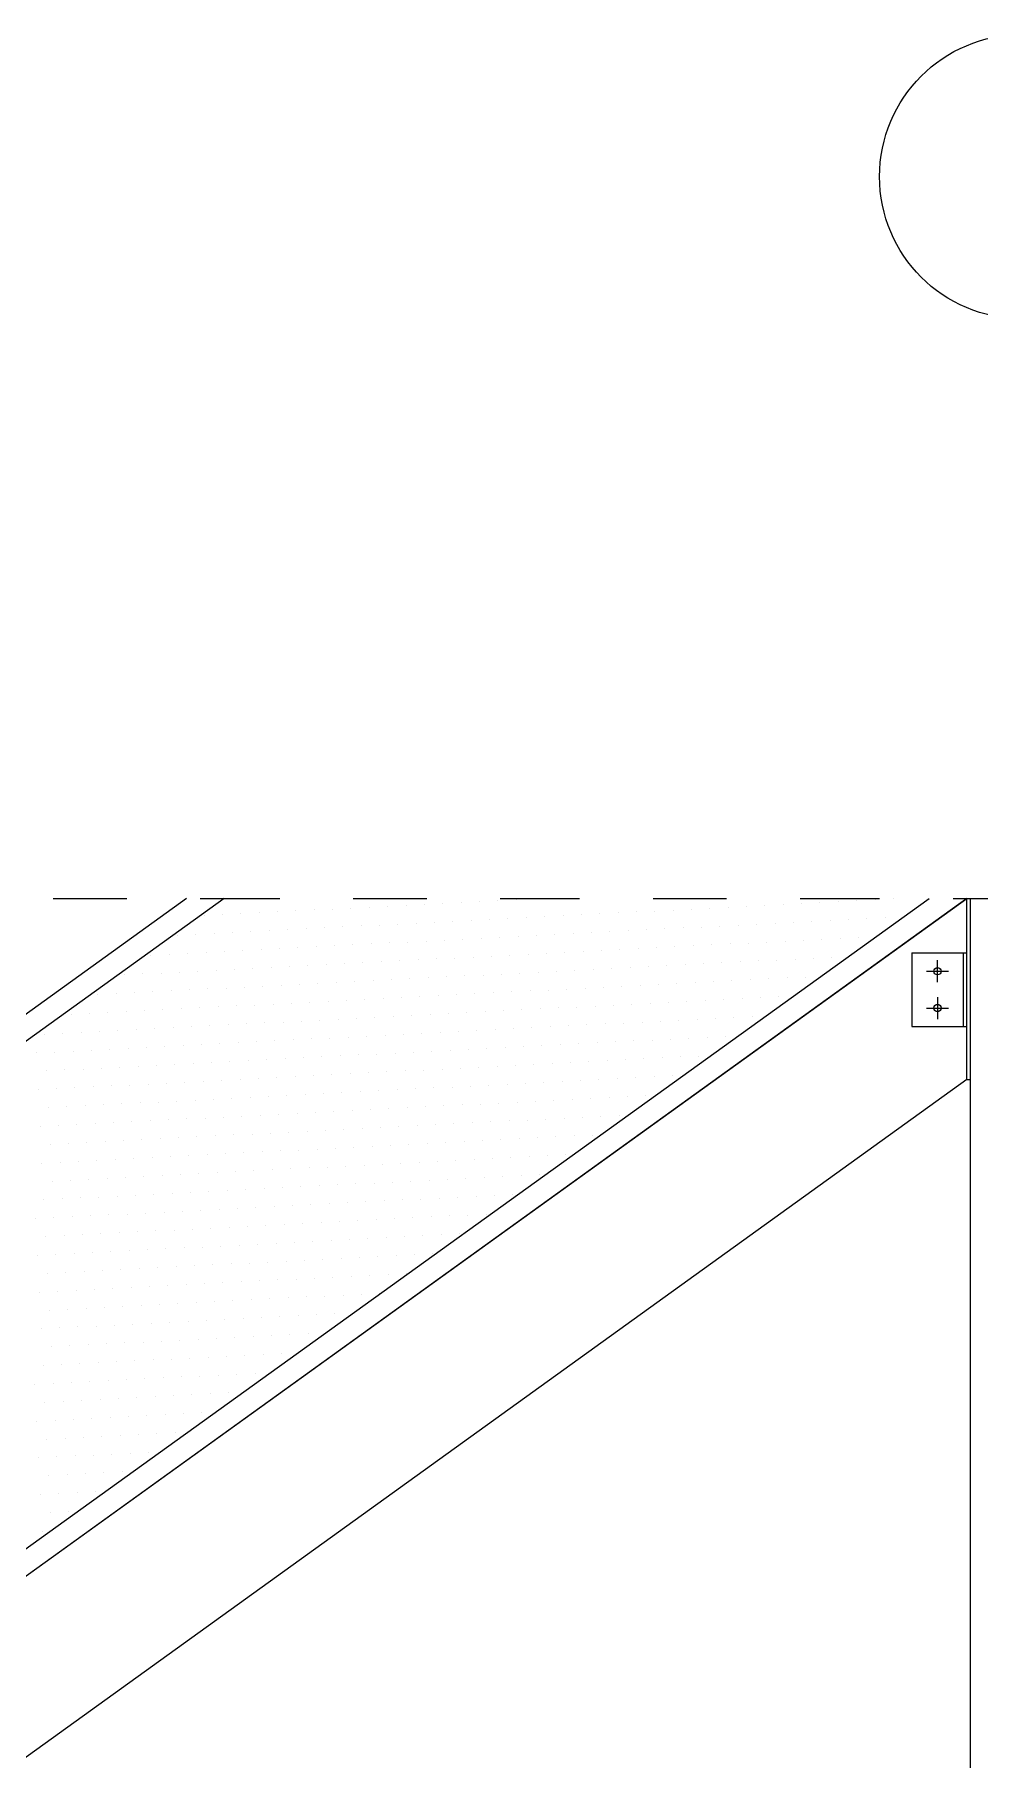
# Model space of a CAD drawing. Header units: inches. Extents: x -1721 to -596, y -6348 to -3031.
# Drawn here: x -821.523 to -820.237, y -3137.836 to -3135.49 of the extents above; entities that cross this region are included whole.
import ezdxf

# ---------------------------------------------------------------- set-up
doc = ezdxf.new("R2010")
doc.units = ezdxf.units.IN
doc.header["$MEASUREMENT"] = 0
doc.linetypes.add('$0$ACAD_ISO10W100', pattern=[18, 12, -3, 0, -3])
for name, color, linetype, lineweight in [('$0$AA pareti non sezionate', 2, 'Continuous', 25), ('$0$AA- arredo', 8, 'Continuous', 18), ('$1$AA - linee quote', 3, 'Continuous', 13)]:
    doc.layers.add(name, color=color, linetype=linetype, lineweight=lineweight)

msp = doc.modelspace()

# ---------------------------------------------------------------- linework, layer by layer
at = {"layer": '$0$AA pareti non sezionate', "linetype": '$0$ACAD_ISO10W100', "ltscale": 0.009}
msp.add_line((-823.3371, -3136.6652), (-811.1798, -3136.6652), dxfattribs=at)
at = {"layer": '$0$AA pareti non sezionate'}
msp.add_line((-820.2498, -3136.6652), (-820.2498, -3139.2145), dxfattribs=at)
at = {"layer": '$0$AA- arredo'}
for p, q in [((-820.2544, -3136.6652), (-823.7544, -3139.1852)), ((-821.3158, -3136.6652), (-822.243, -3137.3325)), ((-821.2644, -3136.6652), (-822.2011, -3137.3393)), ((-821.8808, -3137.8357), (-820.2544, -3136.6652)), ((-821.874, -3137.7938), (-820.3058, -3136.6652)), ((-820.2544, -3136.9116), (-820.2544, -3136.6652)), ((-820.3294, -3136.7392), (-820.3294, -3136.8392)), ((-820.3294, -3136.7392), (-820.2544, -3136.7392)), ((-820.2944, -3136.7792), (-820.2944, -3136.7492)), ((-820.2594, -3136.7392), (-820.2594, -3136.8392)), ((-820.3094, -3136.7642), (-820.2794, -3136.7642)), ((-820.2944, -3136.7992), (-820.2944, -3136.8292)), ((-820.3094, -3136.8142), (-820.2794, -3136.8142)), ((-820.3294, -3136.8392), (-820.2544, -3136.8392)), ((-820.2544, -3136.9116), (-823.4121, -3139.1852))]:
    msp.add_line(p, q, dxfattribs=at)
at = {"layer": '$0$AA- arredo', "linetype": 'Continuous'}
for p, q in [((-820.8674, -3136.6668), (-820.8674, -3136.6668)), ((-820.8424, -3136.6656), (-820.8424, -3136.6656)), ((-820.3793, -3136.667), (-820.3793, -3136.667)), ((-820.3543, -3136.6657), (-820.3543, -3136.6657)), ((-821.2919, -3136.6885), (-821.2919, -3136.6885)), ((-821.2669, -3136.6872), (-821.2669, -3136.6872)), ((-821.2419, -3136.6859), (-821.2419, -3136.6859)), ((-821.2169, -3136.6847), (-821.2169, -3136.6847)), ((-821.192, -3136.6834), (-821.192, -3136.6834)), ((-821.167, -3136.6821), (-821.167, -3136.6821)), ((-821.142, -3136.6808), (-821.142, -3136.6808)), ((-821.1171, -3136.6796), (-821.1171, -3136.6796)), ((-821.0921, -3136.6783), (-821.0921, -3136.6783)), ((-821.0671, -3136.677), (-821.0671, -3136.677)), ((-821.0422, -3136.6758), (-821.0422, -3136.6758)), ((-821.0172, -3136.6745), (-821.0172, -3136.6745)), ((-820.9922, -3136.6732), (-820.9922, -3136.6732)), ((-820.9673, -3136.6719), (-820.9673, -3136.6719)), ((-820.9423, -3136.6707), (-820.9423, -3136.6707)), ((-820.9173, -3136.6694), (-820.9173, -3136.6694)), ((-820.8924, -3136.6681), (-820.8924, -3136.6681)), ((-820.8536, -3136.6912), (-820.8536, -3136.6912)), ((-820.8287, -3136.6899), (-820.8287, -3136.6899)), ((-820.8037, -3136.6886), (-820.8037, -3136.6886)), ((-820.7787, -3136.6874), (-820.7787, -3136.6874)), ((-820.7538, -3136.6861), (-820.7538, -3136.6861)), ((-820.7288, -3136.6848), (-820.7288, -3136.6848)), ((-820.7038, -3136.6835), (-820.7038, -3136.6835)), ((-820.6789, -3136.6823), (-820.6789, -3136.6823)), ((-820.6539, -3136.681), (-820.6539, -3136.681)), ((-820.6289, -3136.6797), (-820.6289, -3136.6797)), ((-820.604, -3136.6785), (-820.604, -3136.6785)), ((-820.579, -3136.6772), (-820.579, -3136.6772)), ((-820.554, -3136.6759), (-820.554, -3136.6759)), ((-820.5291, -3136.6746), (-820.5291, -3136.6746)), ((-820.5041, -3136.6734), (-820.5041, -3136.6734)), ((-820.4791, -3136.6721), (-820.4791, -3136.6721)), ((-820.4542, -3136.6708), (-820.4542, -3136.6708)), ((-820.4292, -3136.6696), (-820.4292, -3136.6696)), ((-820.4042, -3136.6683), (-820.4042, -3136.6683)), ((-820.3655, -3136.6913), (-820.3655, -3136.6913)), ((-820.3405, -3136.6901), (-820.3405, -3136.6901)), ((-821.3031, -3136.7141), (-821.3031, -3136.7141)), ((-821.2781, -3136.7128), (-821.2781, -3136.7128)), ((-821.2531, -3136.7115), (-821.2531, -3136.7115)), ((-821.2282, -3136.7103), (-821.2282, -3136.7103)), ((-821.2032, -3136.709), (-821.2032, -3136.709)), ((-821.1782, -3136.7077), (-821.1782, -3136.7077)), ((-821.1533, -3136.7064), (-821.1533, -3136.7064)), ((-821.1283, -3136.7052), (-821.1283, -3136.7052)), ((-821.1033, -3136.7039), (-821.1033, -3136.7039)), ((-821.0784, -3136.7026), (-821.0784, -3136.7026)), ((-821.0534, -3136.7014), (-821.0534, -3136.7014)), ((-821.0284, -3136.7001), (-821.0284, -3136.7001)), ((-821.0035, -3136.6988), (-821.0035, -3136.6988)), ((-820.9785, -3136.6975), (-820.9785, -3136.6975)), ((-820.9535, -3136.6963), (-820.9535, -3136.6963)), ((-820.9285, -3136.695), (-820.9285, -3136.695)), ((-820.9036, -3136.6937), (-820.9036, -3136.6937)), ((-820.8786, -3136.6925), (-820.8786, -3136.6925)), ((-820.8149, -3136.7142), (-820.8149, -3136.7142)), ((-820.79, -3136.713), (-820.79, -3136.713)), ((-820.765, -3136.7117), (-820.765, -3136.7117)), ((-820.74, -3136.7104), (-820.74, -3136.7104)), ((-820.7151, -3136.7091), (-820.7151, -3136.7091)), ((-820.6901, -3136.7079), (-820.6901, -3136.7079)), ((-820.6651, -3136.7066), (-820.6651, -3136.7066)), ((-820.6401, -3136.7053), (-820.6401, -3136.7053)), ((-820.6152, -3136.7041), (-820.6152, -3136.7041)), ((-820.5902, -3136.7028), (-820.5902, -3136.7028)), ((-820.5652, -3136.7015), (-820.5652, -3136.7015)), ((-820.5403, -3136.7002), (-820.5403, -3136.7002)), ((-820.5153, -3136.699), (-820.5153, -3136.699)), ((-820.4903, -3136.6977), (-820.4903, -3136.6977)), ((-820.4654, -3136.6964), (-820.4654, -3136.6964)), ((-820.4404, -3136.6952), (-820.4404, -3136.6952)), ((-820.4154, -3136.6939), (-820.4154, -3136.6939)), ((-820.3905, -3136.6926), (-820.3905, -3136.6926)), ((-821.328, -3136.7154), (-821.328, -3136.7154)), ((-821.2643, -3136.7371), (-821.2643, -3136.7371)), ((-821.2394, -3136.7359), (-821.2394, -3136.7359)), ((-821.2144, -3136.7346), (-821.2144, -3136.7346)), ((-821.1894, -3136.7333), (-821.1894, -3136.7333)), ((-821.1645, -3136.732), (-821.1645, -3136.732)), ((-821.1395, -3136.7308), (-821.1395, -3136.7308)), ((-821.1145, -3136.7295), (-821.1145, -3136.7295)), ((-821.0896, -3136.7282), (-821.0896, -3136.7282)), ((-821.0646, -3136.727), (-821.0646, -3136.727)), ((-821.0396, -3136.7257), (-821.0396, -3136.7257)), ((-821.0147, -3136.7244), (-821.0147, -3136.7244)), ((-820.9897, -3136.7231), (-820.9897, -3136.7231)), ((-820.9647, -3136.7219), (-820.9647, -3136.7219)), ((-820.9398, -3136.7206), (-820.9398, -3136.7206)), ((-820.9148, -3136.7193), (-820.9148, -3136.7193)), ((-820.8898, -3136.7181), (-820.8898, -3136.7181)), ((-820.8649, -3136.7168), (-820.8649, -3136.7168)), ((-820.8399, -3136.7155), (-820.8399, -3136.7155)), ((-820.7762, -3136.7373), (-820.7762, -3136.7373)), ((-820.7512, -3136.736), (-820.7512, -3136.736)), ((-820.7263, -3136.7348), (-820.7263, -3136.7348)), ((-820.7013, -3136.7335), (-820.7013, -3136.7335)), ((-820.6763, -3136.7322), (-820.6763, -3136.7322)), ((-820.6514, -3136.7309), (-820.6514, -3136.7309)), ((-820.6264, -3136.7297), (-820.6264, -3136.7297)), ((-820.6014, -3136.7284), (-820.6014, -3136.7284)), ((-820.5765, -3136.7271), (-820.5765, -3136.7271)), ((-820.5515, -3136.7258), (-820.5515, -3136.7258)), ((-820.5265, -3136.7246), (-820.5265, -3136.7246)), ((-820.5016, -3136.7233), (-820.5016, -3136.7233)), ((-820.4766, -3136.722), (-820.4766, -3136.722)), ((-820.4516, -3136.7208), (-820.4516, -3136.7208)), ((-820.4267, -3136.7195), (-820.4267, -3136.7195)), ((-820.4017, -3136.7182), (-820.4017, -3136.7182)), ((-821.3642, -3136.7422), (-821.3642, -3136.7422)), ((-821.3392, -3136.741), (-821.3392, -3136.741)), ((-821.3143, -3136.7397), (-821.3143, -3136.7397)), ((-821.2893, -3136.7384), (-821.2893, -3136.7384)), ((-821.2506, -3136.7615), (-821.2506, -3136.7615)), ((-821.2256, -3136.7602), (-821.2256, -3136.7602)), ((-821.2006, -3136.7589), (-821.2006, -3136.7589)), ((-821.1757, -3136.7577), (-821.1757, -3136.7577)), ((-821.1507, -3136.7564), (-821.1507, -3136.7564)), ((-821.1257, -3136.7551), (-821.1257, -3136.7551)), ((-821.1008, -3136.7538), (-821.1008, -3136.7538)), ((-821.0758, -3136.7526), (-821.0758, -3136.7526)), ((-821.0508, -3136.7513), (-821.0508, -3136.7513)), ((-821.0259, -3136.75), (-821.0259, -3136.75)), ((-821.0009, -3136.7487), (-821.0009, -3136.7487)), ((-820.9759, -3136.7475), (-820.9759, -3136.7475)), ((-820.951, -3136.7462), (-820.951, -3136.7462)), ((-820.926, -3136.7449), (-820.926, -3136.7449)), ((-820.901, -3136.7437), (-820.901, -3136.7437)), ((-820.8761, -3136.7424), (-820.8761, -3136.7424)), ((-820.8511, -3136.7411), (-820.8511, -3136.7411)), ((-820.8261, -3136.7398), (-820.8261, -3136.7398)), ((-820.8012, -3136.7386), (-820.8012, -3136.7386)), ((-820.7624, -3136.7616), (-820.7624, -3136.7616)), ((-820.7375, -3136.7604), (-820.7375, -3136.7604)), ((-820.7125, -3136.7591), (-820.7125, -3136.7591)), ((-820.6875, -3136.7578), (-820.6875, -3136.7578)), ((-820.6626, -3136.7565), (-820.6626, -3136.7565)), ((-820.6376, -3136.7553), (-820.6376, -3136.7553)), ((-820.6126, -3136.754), (-820.6126, -3136.754)), ((-820.5877, -3136.7527), (-820.5877, -3136.7527)), ((-820.5627, -3136.7515), (-820.5627, -3136.7515)), ((-820.5377, -3136.7502), (-820.5377, -3136.7502)), ((-820.5128, -3136.7489), (-820.5128, -3136.7489)), ((-820.4878, -3136.7476), (-820.4878, -3136.7476)), ((-820.4628, -3136.7464), (-820.4628, -3136.7464)), ((-820.4379, -3136.7451), (-820.4379, -3136.7451)), ((-821.4004, -3136.7691), (-821.4004, -3136.7691)), ((-821.3754, -3136.7678), (-821.3754, -3136.7678)), ((-821.3505, -3136.7666), (-821.3505, -3136.7666)), ((-821.3255, -3136.7653), (-821.3255, -3136.7653)), ((-821.3005, -3136.764), (-821.3005, -3136.764)), ((-821.2756, -3136.7627), (-821.2756, -3136.7627)), ((-821.2119, -3136.7845), (-821.2119, -3136.7845)), ((-821.1869, -3136.7833), (-821.1869, -3136.7833)), ((-821.1619, -3136.782), (-821.1619, -3136.782)), ((-821.137, -3136.7807), (-821.137, -3136.7807)), ((-821.112, -3136.7794), (-821.112, -3136.7794)), ((-821.087, -3136.7782), (-821.087, -3136.7782)), ((-821.0621, -3136.7769), (-821.0621, -3136.7769)), ((-821.0371, -3136.7756), (-821.0371, -3136.7756)), ((-821.0121, -3136.7744), (-821.0121, -3136.7744)), ((-820.9872, -3136.7731), (-820.9872, -3136.7731)), ((-820.9622, -3136.7718), (-820.9622, -3136.7718)), ((-820.9372, -3136.7705), (-820.9372, -3136.7705)), ((-820.9122, -3136.7693), (-820.9122, -3136.7693)), ((-820.8873, -3136.768), (-820.8873, -3136.768)), ((-820.8623, -3136.7667), (-820.8623, -3136.7667)), ((-820.8373, -3136.7654), (-820.8373, -3136.7654)), ((-820.8124, -3136.7642), (-820.8124, -3136.7642)), ((-820.7874, -3136.7629), (-820.7874, -3136.7629)), ((-820.7237, -3136.7847), (-820.7237, -3136.7847)), ((-820.6988, -3136.7834), (-820.6988, -3136.7834)), ((-820.6738, -3136.7821), (-820.6738, -3136.7821)), ((-820.6488, -3136.7809), (-820.6488, -3136.7809)), ((-820.6238, -3136.7796), (-820.6238, -3136.7796)), ((-820.5989, -3136.7783), (-820.5989, -3136.7783)), ((-820.5739, -3136.7771), (-820.5739, -3136.7771)), ((-820.5489, -3136.7758), (-820.5489, -3136.7758)), ((-820.524, -3136.7745), (-820.524, -3136.7745)), ((-820.499, -3136.7732), (-820.499, -3136.7732)), ((-820.474, -3136.772), (-820.474, -3136.772)), ((-821.4366, -3136.796), (-821.4366, -3136.796)), ((-821.4116, -3136.7947), (-821.4116, -3136.7947)), ((-821.3866, -3136.7934), (-821.3866, -3136.7934)), ((-821.3617, -3136.7922), (-821.3617, -3136.7922)), ((-821.3367, -3136.7909), (-821.3367, -3136.7909)), ((-821.3117, -3136.7896), (-821.3117, -3136.7896)), ((-821.2868, -3136.7883), (-821.2868, -3136.7883)), ((-821.2618, -3136.7871), (-821.2618, -3136.7871)), ((-821.2368, -3136.7858), (-821.2368, -3136.7858)), ((-821.1731, -3136.8076), (-821.1731, -3136.8076)), ((-821.1482, -3136.8063), (-821.1482, -3136.8063)), ((-821.1232, -3136.805), (-821.1232, -3136.805)), ((-821.0982, -3136.8038), (-821.0982, -3136.8038)), ((-821.0733, -3136.8025), (-821.0733, -3136.8025)), ((-821.0483, -3136.8012), (-821.0483, -3136.8012)), ((-821.0233, -3136.8), (-821.0233, -3136.8)), ((-820.9984, -3136.7987), (-820.9984, -3136.7987)), ((-820.9734, -3136.7974), (-820.9734, -3136.7974)), ((-820.9484, -3136.7961), (-820.9484, -3136.7961)), ((-820.9235, -3136.7949), (-820.9235, -3136.7949)), ((-820.8985, -3136.7936), (-820.8985, -3136.7936)), ((-820.8735, -3136.7923), (-820.8735, -3136.7923)), ((-820.8486, -3136.791), (-820.8486, -3136.791)), ((-820.8236, -3136.7898), (-820.8236, -3136.7898)), ((-820.7986, -3136.7885), (-820.7986, -3136.7885)), ((-820.7737, -3136.7872), (-820.7737, -3136.7872)), ((-820.7487, -3136.786), (-820.7487, -3136.786)), ((-820.685, -3136.8077), (-820.685, -3136.8077)), ((-820.66, -3136.8065), (-820.66, -3136.8065)), ((-820.6351, -3136.8052), (-820.6351, -3136.8052)), ((-820.6101, -3136.8039), (-820.6101, -3136.8039)), ((-820.5851, -3136.8027), (-820.5851, -3136.8027)), ((-820.5602, -3136.8014), (-820.5602, -3136.8014)), ((-820.5352, -3136.8001), (-820.5352, -3136.8001)), ((-820.5102, -3136.7988), (-820.5102, -3136.7988)), ((-821.4727, -3136.8229), (-821.4727, -3136.8229)), ((-821.4478, -3136.8216), (-821.4478, -3136.8216)), ((-821.4228, -3136.8203), (-821.4228, -3136.8203)), ((-821.3978, -3136.819), (-821.3978, -3136.819)), ((-821.3729, -3136.8178), (-821.3729, -3136.8178)), ((-821.3479, -3136.8165), (-821.3479, -3136.8165)), ((-821.3229, -3136.8152), (-821.3229, -3136.8152)), ((-821.298, -3136.8139), (-821.298, -3136.8139)), ((-821.273, -3136.8127), (-821.273, -3136.8127)), ((-821.248, -3136.8114), (-821.248, -3136.8114)), ((-821.2231, -3136.8101), (-821.2231, -3136.8101)), ((-821.1981, -3136.8089), (-821.1981, -3136.8089)), ((-821.1594, -3136.8319), (-821.1594, -3136.8319)), ((-821.1344, -3136.8306), (-821.1344, -3136.8306)), ((-821.1094, -3136.8294), (-821.1094, -3136.8294)), ((-821.0845, -3136.8281), (-821.0845, -3136.8281)), ((-821.0595, -3136.8268), (-821.0595, -3136.8268)), ((-821.0345, -3136.8256), (-821.0345, -3136.8256)), ((-821.0096, -3136.8243), (-821.0096, -3136.8243)), ((-820.9846, -3136.823), (-820.9846, -3136.823)), ((-820.9596, -3136.8217), (-820.9596, -3136.8217)), ((-820.9347, -3136.8205), (-820.9347, -3136.8205)), ((-820.9097, -3136.8192), (-820.9097, -3136.8192)), ((-820.8847, -3136.8179), (-820.8847, -3136.8179)), ((-820.8598, -3136.8167), (-820.8598, -3136.8167)), ((-820.8348, -3136.8154), (-820.8348, -3136.8154)), ((-820.8098, -3136.8141), (-820.8098, -3136.8141)), ((-820.7849, -3136.8128), (-820.7849, -3136.8128)), ((-820.7599, -3136.8116), (-820.7599, -3136.8116)), ((-820.7349, -3136.8103), (-820.7349, -3136.8103)), ((-820.71, -3136.809), (-820.71, -3136.809)), ((-820.6712, -3136.8321), (-820.6712, -3136.8321)), ((-820.6463, -3136.8308), (-820.6463, -3136.8308)), ((-820.6213, -3136.8295), (-820.6213, -3136.8295)), ((-820.5963, -3136.8283), (-820.5963, -3136.8283)), ((-820.5714, -3136.827), (-820.5714, -3136.827)), ((-820.5464, -3136.8257), (-820.5464, -3136.8257)), ((-821.5089, -3136.8497), (-821.5089, -3136.8497)), ((-821.484, -3136.8485), (-821.484, -3136.8485)), ((-821.459, -3136.8472), (-821.459, -3136.8472)), ((-821.434, -3136.8459), (-821.434, -3136.8459)), ((-821.4091, -3136.8446), (-821.4091, -3136.8446)), ((-821.3841, -3136.8434), (-821.3841, -3136.8434)), ((-821.3591, -3136.8421), (-821.3591, -3136.8421)), ((-821.3342, -3136.8408), (-821.3342, -3136.8408)), ((-821.3092, -3136.8396), (-821.3092, -3136.8396)), ((-821.2842, -3136.8383), (-821.2842, -3136.8383)), ((-821.2593, -3136.837), (-821.2593, -3136.837)), ((-821.2343, -3136.8357), (-821.2343, -3136.8357)), ((-821.2093, -3136.8345), (-821.2093, -3136.8345)), ((-821.1843, -3136.8332), (-821.1843, -3136.8332)), ((-821.1207, -3136.855), (-821.1207, -3136.855)), ((-821.0957, -3136.8537), (-821.0957, -3136.8537)), ((-821.0707, -3136.8524), (-821.0707, -3136.8524)), ((-821.0458, -3136.8512), (-821.0458, -3136.8512)), ((-821.0208, -3136.8499), (-821.0208, -3136.8499)), ((-820.9958, -3136.8486), (-820.9958, -3136.8486)), ((-820.9709, -3136.8473), (-820.9709, -3136.8473)), ((-820.9459, -3136.8461), (-820.9459, -3136.8461)), ((-820.9209, -3136.8448), (-820.9209, -3136.8448)), ((-820.8959, -3136.8435), (-820.8959, -3136.8435)), ((-820.871, -3136.8423), (-820.871, -3136.8423)), ((-820.846, -3136.841), (-820.846, -3136.841)), ((-820.821, -3136.8397), (-820.821, -3136.8397)), ((-820.7961, -3136.8384), (-820.7961, -3136.8384)), ((-820.7711, -3136.8372), (-820.7711, -3136.8372)), ((-820.7461, -3136.8359), (-820.7461, -3136.8359)), ((-820.7212, -3136.8346), (-820.7212, -3136.8346)), ((-820.6962, -3136.8334), (-820.6962, -3136.8334)), ((-820.6325, -3136.8551), (-820.6325, -3136.8551)), ((-820.6075, -3136.8539), (-820.6075, -3136.8539)), ((-820.5826, -3136.8526), (-820.5826, -3136.8526)), ((-821.5201, -3136.8753), (-821.5201, -3136.8753)), ((-821.4952, -3136.8741), (-821.4952, -3136.8741)), ((-821.4702, -3136.8728), (-821.4702, -3136.8728)), ((-821.4452, -3136.8715), (-821.4452, -3136.8715)), ((-821.4203, -3136.8702), (-821.4203, -3136.8702)), ((-821.3953, -3136.869), (-821.3953, -3136.869)), ((-821.3703, -3136.8677), (-821.3703, -3136.8677)), ((-821.3454, -3136.8664), (-821.3454, -3136.8664)), ((-821.3204, -3136.8652), (-821.3204, -3136.8652)), ((-821.2954, -3136.8639), (-821.2954, -3136.8639)), ((-821.2705, -3136.8626), (-821.2705, -3136.8626)), ((-821.2455, -3136.8613), (-821.2455, -3136.8613)), ((-821.2205, -3136.8601), (-821.2205, -3136.8601)), ((-821.1956, -3136.8588), (-821.1956, -3136.8588)), ((-821.1706, -3136.8575), (-821.1706, -3136.8575)), ((-821.1456, -3136.8563), (-821.1456, -3136.8563)), ((-821.0819, -3136.878), (-821.0819, -3136.878)), ((-821.057, -3136.8768), (-821.057, -3136.8768)), ((-821.032, -3136.8755), (-821.032, -3136.8755)), ((-821.007, -3136.8742), (-821.007, -3136.8742)), ((-820.9821, -3136.8729), (-820.9821, -3136.8729)), ((-820.9571, -3136.8717), (-820.9571, -3136.8717)), ((-820.9321, -3136.8704), (-820.9321, -3136.8704)), ((-820.9072, -3136.8691), (-820.9072, -3136.8691)), ((-820.8822, -3136.8679), (-820.8822, -3136.8679)), ((-820.8572, -3136.8666), (-820.8572, -3136.8666)), ((-820.8323, -3136.8653), (-820.8323, -3136.8653)), ((-820.8073, -3136.864), (-820.8073, -3136.864)), ((-820.7823, -3136.8628), (-820.7823, -3136.8628)), ((-820.7574, -3136.8615), (-820.7574, -3136.8615)), ((-820.7324, -3136.8602), (-820.7324, -3136.8602)), ((-820.7074, -3136.859), (-820.7074, -3136.859)), ((-820.6825, -3136.8577), (-820.6825, -3136.8577)), ((-820.6575, -3136.8564), (-820.6575, -3136.8564)), ((-821.5064, -3136.8997), (-821.5064, -3136.8997)), ((-821.4814, -3136.8984), (-821.4814, -3136.8984)), ((-821.4564, -3136.8971), (-821.4564, -3136.8971)), ((-821.4315, -3136.8958), (-821.4315, -3136.8958)), ((-821.4065, -3136.8946), (-821.4065, -3136.8946)), ((-821.3815, -3136.8933), (-821.3815, -3136.8933)), ((-821.3566, -3136.892), (-821.3566, -3136.892)), ((-821.3316, -3136.8908), (-821.3316, -3136.8908)), ((-821.3066, -3136.8895), (-821.3066, -3136.8895)), ((-821.2817, -3136.8882), (-821.2817, -3136.8882)), ((-821.2567, -3136.8869), (-821.2567, -3136.8869)), ((-821.2317, -3136.8857), (-821.2317, -3136.8857)), ((-821.2068, -3136.8844), (-821.2068, -3136.8844)), ((-821.1818, -3136.8831), (-821.1818, -3136.8831)), ((-821.1568, -3136.8819), (-821.1568, -3136.8819)), ((-821.1319, -3136.8806), (-821.1319, -3136.8806)), ((-821.1069, -3136.8793), (-821.1069, -3136.8793)), ((-821.0682, -3136.9024), (-821.0682, -3136.9024)), ((-821.0432, -3136.9011), (-821.0432, -3136.9011)), ((-821.0182, -3136.8998), (-821.0182, -3136.8998)), ((-820.9933, -3136.8986), (-820.9933, -3136.8986)), ((-820.9683, -3136.8973), (-820.9683, -3136.8973)), ((-820.9433, -3136.896), (-820.9433, -3136.896)), ((-820.9184, -3136.8947), (-820.9184, -3136.8947)), ((-820.8934, -3136.8935), (-820.8934, -3136.8935)), ((-820.8684, -3136.8922), (-820.8684, -3136.8922)), ((-820.8435, -3136.8909), (-820.8435, -3136.8909)), ((-820.8185, -3136.8896), (-820.8185, -3136.8896)), ((-820.7935, -3136.8884), (-820.7935, -3136.8884)), ((-820.7686, -3136.8871), (-820.7686, -3136.8871)), ((-820.7436, -3136.8858), (-820.7436, -3136.8858)), ((-820.7186, -3136.8846), (-820.7186, -3136.8846)), ((-820.6937, -3136.8833), (-820.6937, -3136.8833)), ((-820.6687, -3136.882), (-820.6687, -3136.882)), ((-820.6437, -3136.8807), (-820.6437, -3136.8807)), ((-820.6188, -3136.8795), (-820.6188, -3136.8795)), ((-821.5176, -3136.9253), (-821.5176, -3136.9253)), ((-821.4926, -3136.924), (-821.4926, -3136.924)), ((-821.4677, -3136.9227), (-821.4677, -3136.9227)), ((-821.4427, -3136.9215), (-821.4427, -3136.9215)), ((-821.4177, -3136.9202), (-821.4177, -3136.9202)), ((-821.3928, -3136.9189), (-821.3928, -3136.9189)), ((-821.3678, -3136.9176), (-821.3678, -3136.9176)), ((-821.3428, -3136.9164), (-821.3428, -3136.9164)), ((-821.3179, -3136.9151), (-821.3179, -3136.9151)), ((-821.2929, -3136.9138), (-821.2929, -3136.9138)), ((-821.2679, -3136.9125), (-821.2679, -3136.9125)), ((-821.2429, -3136.9113), (-821.2429, -3136.9113)), ((-821.218, -3136.91), (-821.218, -3136.91)), ((-821.193, -3136.9087), (-821.193, -3136.9087)), ((-821.168, -3136.9075), (-821.168, -3136.9075)), ((-821.1431, -3136.9062), (-821.1431, -3136.9062)), ((-821.1181, -3136.9049), (-821.1181, -3136.9049)), ((-821.0931, -3136.9036), (-821.0931, -3136.9036)), ((-821.0295, -3136.9254), (-821.0295, -3136.9254)), ((-821.0045, -3136.9242), (-821.0045, -3136.9242)), ((-820.9795, -3136.9229), (-820.9795, -3136.9229)), ((-820.9546, -3136.9216), (-820.9546, -3136.9216)), ((-820.9296, -3136.9203), (-820.9296, -3136.9203)), ((-820.9046, -3136.9191), (-820.9046, -3136.9191)), ((-820.8796, -3136.9178), (-820.8796, -3136.9178)), ((-820.8547, -3136.9165), (-820.8547, -3136.9165)), ((-820.8297, -3136.9153), (-820.8297, -3136.9153)), ((-820.8047, -3136.914), (-820.8047, -3136.914)), ((-820.7798, -3136.9127), (-820.7798, -3136.9127)), ((-820.7548, -3136.9114), (-820.7548, -3136.9114)), ((-820.7298, -3136.9102), (-820.7298, -3136.9102)), ((-820.7049, -3136.9089), (-820.7049, -3136.9089)), ((-820.6799, -3136.9076), (-820.6799, -3136.9076)), ((-820.6549, -3136.9063), (-820.6549, -3136.9063)), ((-821.4789, -3136.9483), (-821.4789, -3136.9483)), ((-821.4539, -3136.9471), (-821.4539, -3136.9471)), ((-821.4289, -3136.9458), (-821.4289, -3136.9458)), ((-821.404, -3136.9445), (-821.404, -3136.9445)), ((-821.379, -3136.9432), (-821.379, -3136.9432)), ((-821.354, -3136.942), (-821.354, -3136.942)), ((-821.3291, -3136.9407), (-821.3291, -3136.9407)), ((-821.3041, -3136.9394), (-821.3041, -3136.9394)), ((-821.2791, -3136.9382), (-821.2791, -3136.9382)), ((-821.2542, -3136.9369), (-821.2542, -3136.9369)), ((-821.2292, -3136.9356), (-821.2292, -3136.9356)), ((-821.2042, -3136.9343), (-821.2042, -3136.9343)), ((-821.1793, -3136.9331), (-821.1793, -3136.9331)), ((-821.1543, -3136.9318), (-821.1543, -3136.9318)), ((-821.1293, -3136.9305), (-821.1293, -3136.9305)), ((-821.1044, -3136.9292), (-821.1044, -3136.9292)), ((-821.0794, -3136.928), (-821.0794, -3136.928)), ((-821.0544, -3136.9267), (-821.0544, -3136.9267)), ((-820.9907, -3136.9485), (-820.9907, -3136.9485)), ((-820.9658, -3136.9472), (-820.9658, -3136.9472)), ((-820.9408, -3136.9459), (-820.9408, -3136.9459)), ((-820.9158, -3136.9447), (-820.9158, -3136.9447)), ((-820.8909, -3136.9434), (-820.8909, -3136.9434)), ((-820.8659, -3136.9421), (-820.8659, -3136.9421)), ((-820.8409, -3136.9409), (-820.8409, -3136.9409)), ((-820.816, -3136.9396), (-820.816, -3136.9396)), ((-820.791, -3136.9383), (-820.791, -3136.9383)), ((-820.766, -3136.937), (-820.766, -3136.937)), ((-820.7411, -3136.9358), (-820.7411, -3136.9358)), ((-820.7161, -3136.9345), (-820.7161, -3136.9345)), ((-820.6911, -3136.9332), (-820.6911, -3136.9332)), ((-821.5038, -3136.9496), (-821.5038, -3136.9496)), ((-821.4651, -3136.9727), (-821.4651, -3136.9727)), ((-821.4401, -3136.9714), (-821.4401, -3136.9714)), ((-821.4152, -3136.9701), (-821.4152, -3136.9701)), ((-821.3902, -3136.9688), (-821.3902, -3136.9688)), ((-821.3652, -3136.9676), (-821.3652, -3136.9676)), ((-821.3403, -3136.9663), (-821.3403, -3136.9663)), ((-821.3153, -3136.965), (-821.3153, -3136.965)), ((-821.2903, -3136.9638), (-821.2903, -3136.9638)), ((-821.2654, -3136.9625), (-821.2654, -3136.9625)), ((-821.2404, -3136.9612), (-821.2404, -3136.9612)), ((-821.2154, -3136.9599), (-821.2154, -3136.9599)), ((-821.1905, -3136.9587), (-821.1905, -3136.9587)), ((-821.1655, -3136.9574), (-821.1655, -3136.9574)), ((-821.1405, -3136.9561), (-821.1405, -3136.9561)), ((-821.1156, -3136.9548), (-821.1156, -3136.9548)), ((-821.0906, -3136.9536), (-821.0906, -3136.9536)), ((-821.0656, -3136.9523), (-821.0656, -3136.9523)), ((-821.0407, -3136.951), (-821.0407, -3136.951)), ((-821.0157, -3136.9498), (-821.0157, -3136.9498)), ((-820.977, -3136.9728), (-820.977, -3136.9728)), ((-820.952, -3136.9715), (-820.952, -3136.9715)), ((-820.927, -3136.9703), (-820.927, -3136.9703)), ((-820.9021, -3136.969), (-820.9021, -3136.969)), ((-820.8771, -3136.9677), (-820.8771, -3136.9677)), ((-820.8521, -3136.9665), (-820.8521, -3136.9665)), ((-820.8272, -3136.9652), (-820.8272, -3136.9652)), ((-820.8022, -3136.9639), (-820.8022, -3136.9639)), ((-820.7772, -3136.9626), (-820.7772, -3136.9626)), ((-820.7523, -3136.9614), (-820.7523, -3136.9614)), ((-820.7273, -3136.9601), (-820.7273, -3136.9601)), ((-821.515, -3136.9752), (-821.515, -3136.9752)), ((-821.4901, -3136.9739), (-821.4901, -3136.9739)), ((-821.4264, -3136.9957), (-821.4264, -3136.9957)), ((-821.4014, -3136.9944), (-821.4014, -3136.9944)), ((-821.3765, -3136.9932), (-821.3765, -3136.9932)), ((-821.3515, -3136.9919), (-821.3515, -3136.9919)), ((-821.3265, -3136.9906), (-821.3265, -3136.9906)), ((-821.3016, -3136.9894), (-821.3016, -3136.9894)), ((-821.2766, -3136.9881), (-821.2766, -3136.9881)), ((-821.2516, -3136.9868), (-821.2516, -3136.9868)), ((-821.2266, -3136.9855), (-821.2266, -3136.9855)), ((-821.2017, -3136.9843), (-821.2017, -3136.9843)), ((-821.1767, -3136.983), (-821.1767, -3136.983)), ((-821.1517, -3136.9817), (-821.1517, -3136.9817)), ((-821.1268, -3136.9805), (-821.1268, -3136.9805)), ((-821.1018, -3136.9792), (-821.1018, -3136.9792)), ((-821.0768, -3136.9779), (-821.0768, -3136.9779)), ((-821.0519, -3136.9766), (-821.0519, -3136.9766)), ((-821.0269, -3136.9754), (-821.0269, -3136.9754)), ((-821.0019, -3136.9741), (-821.0019, -3136.9741)), ((-820.9382, -3136.9959), (-820.9382, -3136.9959)), ((-820.9133, -3136.9946), (-820.9133, -3136.9946)), ((-820.8883, -3136.9933), (-820.8883, -3136.9933)), ((-820.8633, -3136.9921), (-820.8633, -3136.9921)), ((-820.8384, -3136.9908), (-820.8384, -3136.9908)), ((-820.8134, -3136.9895), (-820.8134, -3136.9895)), ((-820.7884, -3136.9882), (-820.7884, -3136.9882)), ((-820.7635, -3136.987), (-820.7635, -3136.987)), ((-821.5013, -3136.9995), (-821.5013, -3136.9995)), ((-821.4763, -3136.9983), (-821.4763, -3136.9983)), ((-821.4514, -3136.997), (-821.4514, -3136.997)), ((-821.3877, -3137.0188), (-821.3877, -3137.0188)), ((-821.3627, -3137.0175), (-821.3627, -3137.0175)), ((-821.3377, -3137.0162), (-821.3377, -3137.0162)), ((-821.3128, -3137.015), (-821.3128, -3137.015)), ((-821.2878, -3137.0137), (-821.2878, -3137.0137)), ((-821.2628, -3137.0124), (-821.2628, -3137.0124)), ((-821.2379, -3137.0111), (-821.2379, -3137.0111)), ((-821.2129, -3137.0099), (-821.2129, -3137.0099)), ((-821.1879, -3137.0086), (-821.1879, -3137.0086)), ((-821.163, -3137.0073), (-821.163, -3137.0073)), ((-821.138, -3137.0061), (-821.138, -3137.0061)), ((-821.113, -3137.0048), (-821.113, -3137.0048)), ((-821.0881, -3137.0035), (-821.0881, -3137.0035)), ((-821.0631, -3137.0022), (-821.0631, -3137.0022)), ((-821.0381, -3137.001), (-821.0381, -3137.001)), ((-821.0132, -3136.9997), (-821.0132, -3136.9997)), ((-820.9882, -3136.9984), (-820.9882, -3136.9984)), ((-820.9632, -3136.9972), (-820.9632, -3136.9972)), ((-820.8995, -3137.0189), (-820.8995, -3137.0189)), ((-820.8746, -3137.0177), (-820.8746, -3137.0177)), ((-820.8496, -3137.0164), (-820.8496, -3137.0164)), ((-820.8246, -3137.0151), (-820.8246, -3137.0151)), ((-820.7997, -3137.0138), (-820.7997, -3137.0138)), ((-821.5125, -3137.0251), (-821.5125, -3137.0251)), ((-821.4875, -3137.0239), (-821.4875, -3137.0239)), ((-821.4626, -3137.0226), (-821.4626, -3137.0226)), ((-821.4376, -3137.0213), (-821.4376, -3137.0213)), ((-821.4126, -3137.0201), (-821.4126, -3137.0201)), ((-821.3739, -3137.0431), (-821.3739, -3137.0431)), ((-821.3489, -3137.0418), (-821.3489, -3137.0418)), ((-821.324, -3137.0406), (-821.324, -3137.0406)), ((-821.299, -3137.0393), (-821.299, -3137.0393)), ((-821.274, -3137.038), (-821.274, -3137.038)), ((-821.2491, -3137.0367), (-821.2491, -3137.0367)), ((-821.2241, -3137.0355), (-821.2241, -3137.0355)), ((-821.1991, -3137.0342), (-821.1991, -3137.0342)), ((-821.1742, -3137.0329), (-821.1742, -3137.0329)), ((-821.1492, -3137.0317), (-821.1492, -3137.0317)), ((-821.1242, -3137.0304), (-821.1242, -3137.0304)), ((-821.0993, -3137.0291), (-821.0993, -3137.0291)), ((-821.0743, -3137.0278), (-821.0743, -3137.0278)), ((-821.0493, -3137.0266), (-821.0493, -3137.0266)), ((-821.0244, -3137.0253), (-821.0244, -3137.0253)), ((-820.9994, -3137.024), (-820.9994, -3137.024)), ((-820.9744, -3137.0228), (-820.9744, -3137.0228)), ((-820.9495, -3137.0215), (-820.9495, -3137.0215)), ((-820.9245, -3137.0202), (-820.9245, -3137.0202)), ((-820.8858, -3137.0433), (-820.8858, -3137.0433)), ((-820.8608, -3137.042), (-820.8608, -3137.042)), ((-820.8358, -3137.0407), (-820.8358, -3137.0407)), ((-821.4987, -3137.0495), (-821.4987, -3137.0495)), ((-821.4738, -3137.0482), (-821.4738, -3137.0482)), ((-821.4488, -3137.0469), (-821.4488, -3137.0469)), ((-821.4238, -3137.0457), (-821.4238, -3137.0457)), ((-821.3989, -3137.0444), (-821.3989, -3137.0444)), ((-821.3352, -3137.0662), (-821.3352, -3137.0662)), ((-821.3102, -3137.0649), (-821.3102, -3137.0649)), ((-821.2853, -3137.0636), (-821.2853, -3137.0636)), ((-821.2603, -3137.0624), (-821.2603, -3137.0624)), ((-821.2353, -3137.0611), (-821.2353, -3137.0611)), ((-821.2103, -3137.0598), (-821.2103, -3137.0598)), ((-821.1854, -3137.0585), (-821.1854, -3137.0585)), ((-821.1604, -3137.0573), (-821.1604, -3137.0573)), ((-821.1354, -3137.056), (-821.1354, -3137.056)), ((-821.1105, -3137.0547), (-821.1105, -3137.0547)), ((-821.0855, -3137.0534), (-821.0855, -3137.0534)), ((-821.0605, -3137.0522), (-821.0605, -3137.0522)), ((-821.0356, -3137.0509), (-821.0356, -3137.0509)), ((-821.0106, -3137.0496), (-821.0106, -3137.0496)), ((-820.9856, -3137.0484), (-820.9856, -3137.0484)), ((-820.9607, -3137.0471), (-820.9607, -3137.0471)), ((-820.9357, -3137.0458), (-820.9357, -3137.0458)), ((-820.9107, -3137.0445), (-820.9107, -3137.0445)), ((-821.51, -3137.0751), (-821.51, -3137.0751)), ((-821.485, -3137.0738), (-821.485, -3137.0738)), ((-821.46, -3137.0725), (-821.46, -3137.0725)), ((-821.4351, -3137.0713), (-821.4351, -3137.0713)), ((-821.4101, -3137.07), (-821.4101, -3137.07)), ((-821.3851, -3137.0687), (-821.3851, -3137.0687)), ((-821.3602, -3137.0674), (-821.3602, -3137.0674)), ((-821.2965, -3137.0892), (-821.2965, -3137.0892)), ((-821.2715, -3137.088), (-821.2715, -3137.088)), ((-821.2465, -3137.0867), (-821.2465, -3137.0867)), ((-821.2216, -3137.0854), (-821.2216, -3137.0854)), ((-821.1966, -3137.0841), (-821.1966, -3137.0841)), ((-821.1716, -3137.0829), (-821.1716, -3137.0829)), ((-821.1467, -3137.0816), (-821.1467, -3137.0816)), ((-821.1217, -3137.0803), (-821.1217, -3137.0803)), ((-821.0967, -3137.0791), (-821.0967, -3137.0791)), ((-821.0718, -3137.0778), (-821.0718, -3137.0778)), ((-821.0468, -3137.0765), (-821.0468, -3137.0765)), ((-821.0218, -3137.0752), (-821.0218, -3137.0752)), ((-820.9969, -3137.074), (-820.9969, -3137.074)), ((-820.9719, -3137.0727), (-820.9719, -3137.0727)), ((-820.9469, -3137.0714), (-820.9469, -3137.0714)), ((-820.9219, -3137.0701), (-820.9219, -3137.0701)), ((-820.897, -3137.0689), (-820.897, -3137.0689)), ((-820.872, -3137.0676), (-820.872, -3137.0676)), ((-821.5212, -3137.1007), (-821.5212, -3137.1007)), ((-821.4962, -3137.0994), (-821.4962, -3137.0994)), ((-821.4712, -3137.0981), (-821.4712, -3137.0981)), ((-821.4463, -3137.0969), (-821.4463, -3137.0969)), ((-821.4213, -3137.0956), (-821.4213, -3137.0956)), ((-821.3963, -3137.0943), (-821.3963, -3137.0943)), ((-821.3714, -3137.093), (-821.3714, -3137.093)), ((-821.3464, -3137.0918), (-821.3464, -3137.0918)), ((-821.3214, -3137.0905), (-821.3214, -3137.0905)), ((-821.2827, -3137.1136), (-821.2827, -3137.1136)), ((-821.2577, -3137.1123), (-821.2577, -3137.1123)), ((-821.2328, -3137.111), (-821.2328, -3137.111)), ((-821.2078, -3137.1097), (-821.2078, -3137.1097)), ((-821.1828, -3137.1085), (-821.1828, -3137.1085)), ((-821.1579, -3137.1072), (-821.1579, -3137.1072)), ((-821.1329, -3137.1059), (-821.1329, -3137.1059)), ((-821.1079, -3137.1047), (-821.1079, -3137.1047)), ((-821.083, -3137.1034), (-821.083, -3137.1034)), ((-821.058, -3137.1021), (-821.058, -3137.1021)), ((-821.033, -3137.1008), (-821.033, -3137.1008)), ((-821.0081, -3137.0996), (-821.0081, -3137.0996)), ((-820.9831, -3137.0983), (-820.9831, -3137.0983)), ((-820.9581, -3137.097), (-820.9581, -3137.097)), ((-820.9332, -3137.0957), (-820.9332, -3137.0957)), ((-820.9082, -3137.0945), (-820.9082, -3137.0945)), ((-821.5074, -3137.125), (-821.5074, -3137.125)), ((-821.4824, -3137.1237), (-821.4824, -3137.1237)), ((-821.4575, -3137.1225), (-821.4575, -3137.1225)), ((-821.4325, -3137.1212), (-821.4325, -3137.1212)), ((-821.4075, -3137.1199), (-821.4075, -3137.1199)), ((-821.3826, -3137.1186), (-821.3826, -3137.1186)), ((-821.3576, -3137.1174), (-821.3576, -3137.1174)), ((-821.3326, -3137.1161), (-821.3326, -3137.1161)), ((-821.3077, -3137.1148), (-821.3077, -3137.1148)), ((-821.244, -3137.1366), (-821.244, -3137.1366)), ((-821.219, -3137.1353), (-821.219, -3137.1353)), ((-821.194, -3137.1341), (-821.194, -3137.1341)), ((-821.1691, -3137.1328), (-821.1691, -3137.1328)), ((-821.1441, -3137.1315), (-821.1441, -3137.1315)), ((-821.1191, -3137.1303), (-821.1191, -3137.1303)), ((-821.0942, -3137.129), (-821.0942, -3137.129)), ((-821.0692, -3137.1277), (-821.0692, -3137.1277)), ((-821.0442, -3137.1264), (-821.0442, -3137.1264)), ((-821.0193, -3137.1252), (-821.0193, -3137.1252)), ((-820.9943, -3137.1239), (-820.9943, -3137.1239)), ((-820.9693, -3137.1226), (-820.9693, -3137.1226)), ((-820.9444, -3137.1214), (-820.9444, -3137.1214)), ((-821.5186, -3137.1506), (-821.5186, -3137.1506)), ((-821.4937, -3137.1493), (-821.4937, -3137.1493)), ((-821.4687, -3137.1481), (-821.4687, -3137.1481)), ((-821.4437, -3137.1468), (-821.4437, -3137.1468)), ((-821.4188, -3137.1455), (-821.4188, -3137.1455)), ((-821.3938, -3137.1443), (-821.3938, -3137.1443)), ((-821.3688, -3137.143), (-821.3688, -3137.143)), ((-821.3439, -3137.1417), (-821.3439, -3137.1417)), ((-821.3189, -3137.1404), (-821.3189, -3137.1404)), ((-821.2939, -3137.1392), (-821.2939, -3137.1392)), ((-821.269, -3137.1379), (-821.269, -3137.1379)), ((-821.2053, -3137.1597), (-821.2053, -3137.1597)), ((-821.1803, -3137.1584), (-821.1803, -3137.1584)), ((-821.1553, -3137.1571), (-821.1553, -3137.1571)), ((-821.1304, -3137.1559), (-821.1304, -3137.1559)), ((-821.1054, -3137.1546), (-821.1054, -3137.1546)), ((-821.0804, -3137.1533), (-821.0804, -3137.1533)), ((-821.0555, -3137.152), (-821.0555, -3137.152)), ((-821.0305, -3137.1508), (-821.0305, -3137.1508)), ((-821.0055, -3137.1495), (-821.0055, -3137.1495)), ((-820.9806, -3137.1482), (-820.9806, -3137.1482)), ((-821.5049, -3137.1749), (-821.5049, -3137.1749)), ((-821.4799, -3137.1737), (-821.4799, -3137.1737)), ((-821.4549, -3137.1724), (-821.4549, -3137.1724)), ((-821.43, -3137.1711), (-821.43, -3137.1711)), ((-821.405, -3137.1699), (-821.405, -3137.1699)), ((-821.38, -3137.1686), (-821.38, -3137.1686)), ((-821.3551, -3137.1673), (-821.3551, -3137.1673)), ((-821.3301, -3137.166), (-821.3301, -3137.166)), ((-821.3051, -3137.1648), (-821.3051, -3137.1648)), ((-821.2802, -3137.1635), (-821.2802, -3137.1635)), ((-821.2552, -3137.1622), (-821.2552, -3137.1622)), ((-821.2302, -3137.161), (-821.2302, -3137.161)), ((-821.1915, -3137.184), (-821.1915, -3137.184)), ((-821.1665, -3137.1827), (-821.1665, -3137.1827)), ((-821.1416, -3137.1815), (-821.1416, -3137.1815)), ((-821.1166, -3137.1802), (-821.1166, -3137.1802)), ((-821.0916, -3137.1789), (-821.0916, -3137.1789)), ((-821.0667, -3137.1776), (-821.0667, -3137.1776)), ((-821.0417, -3137.1764), (-821.0417, -3137.1764)), ((-821.0167, -3137.1751), (-821.0167, -3137.1751)), ((-821.5161, -3137.2005), (-821.5161, -3137.2005)), ((-821.4911, -3137.1993), (-821.4911, -3137.1993)), ((-821.4661, -3137.198), (-821.4661, -3137.198)), ((-821.4412, -3137.1967), (-821.4412, -3137.1967)), ((-821.4162, -3137.1955), (-821.4162, -3137.1955)), ((-821.3912, -3137.1942), (-821.3912, -3137.1942)), ((-821.3663, -3137.1929), (-821.3663, -3137.1929)), ((-821.3413, -3137.1916), (-821.3413, -3137.1916)), ((-821.3163, -3137.1904), (-821.3163, -3137.1904)), ((-821.2914, -3137.1891), (-821.2914, -3137.1891)), ((-821.2664, -3137.1878), (-821.2664, -3137.1878)), ((-821.2414, -3137.1866), (-821.2414, -3137.1866)), ((-821.2165, -3137.1853), (-821.2165, -3137.1853)), ((-821.1528, -3137.2071), (-821.1528, -3137.2071)), ((-821.1278, -3137.2058), (-821.1278, -3137.2058)), ((-821.1028, -3137.2045), (-821.1028, -3137.2045)), ((-821.0779, -3137.2033), (-821.0779, -3137.2033)), ((-821.0529, -3137.202), (-821.0529, -3137.202)), ((-821.5023, -3137.2249), (-821.5023, -3137.2249)), ((-821.4774, -3137.2236), (-821.4774, -3137.2236)), ((-821.4524, -3137.2223), (-821.4524, -3137.2223)), ((-821.4274, -3137.2211), (-821.4274, -3137.2211)), ((-821.4025, -3137.2198), (-821.4025, -3137.2198)), ((-821.3775, -3137.2185), (-821.3775, -3137.2185)), ((-821.3525, -3137.2172), (-821.3525, -3137.2172)), ((-821.3276, -3137.216), (-821.3276, -3137.216)), ((-821.3026, -3137.2147), (-821.3026, -3137.2147)), ((-821.2776, -3137.2134), (-821.2776, -3137.2134)), ((-821.2527, -3137.2122), (-821.2527, -3137.2122)), ((-821.2277, -3137.2109), (-821.2277, -3137.2109)), ((-821.2027, -3137.2096), (-821.2027, -3137.2096)), ((-821.1777, -3137.2083), (-821.1777, -3137.2083)), ((-821.1141, -3137.2301), (-821.1141, -3137.2301)), ((-821.0891, -3137.2289), (-821.0891, -3137.2289)), ((-821.5135, -3137.2505), (-821.5135, -3137.2505)), ((-821.4886, -3137.2492), (-821.4886, -3137.2492)), ((-821.4636, -3137.2479), (-821.4636, -3137.2479)), ((-821.4386, -3137.2467), (-821.4386, -3137.2467)), ((-821.4137, -3137.2454), (-821.4137, -3137.2454)), ((-821.3887, -3137.2441), (-821.3887, -3137.2441)), ((-821.3637, -3137.2429), (-821.3637, -3137.2429)), ((-821.3388, -3137.2416), (-821.3388, -3137.2416)), ((-821.3138, -3137.2403), (-821.3138, -3137.2403)), ((-821.2888, -3137.239), (-821.2888, -3137.239)), ((-821.2639, -3137.2378), (-821.2639, -3137.2378)), ((-821.2389, -3137.2365), (-821.2389, -3137.2365)), ((-821.2139, -3137.2352), (-821.2139, -3137.2352)), ((-821.189, -3137.2339), (-821.189, -3137.2339)), ((-821.164, -3137.2327), (-821.164, -3137.2327)), ((-821.139, -3137.2314), (-821.139, -3137.2314)), ((-821.4998, -3137.2748), (-821.4998, -3137.2748)), ((-821.4748, -3137.2735), (-821.4748, -3137.2735)), ((-821.4498, -3137.2723), (-821.4498, -3137.2723)), ((-821.4249, -3137.271), (-821.4249, -3137.271)), ((-821.3999, -3137.2697), (-821.3999, -3137.2697)), ((-821.3749, -3137.2685), (-821.3749, -3137.2685)), ((-821.35, -3137.2672), (-821.35, -3137.2672)), ((-821.325, -3137.2659), (-821.325, -3137.2659)), ((-821.3, -3137.2646), (-821.3, -3137.2646)), ((-821.2751, -3137.2634), (-821.2751, -3137.2634)), ((-821.2501, -3137.2621), (-821.2501, -3137.2621)), ((-821.2251, -3137.2608), (-821.2251, -3137.2608)), ((-821.2002, -3137.2595), (-821.2002, -3137.2595)), ((-821.1752, -3137.2583), (-821.1752, -3137.2583)), ((-821.1502, -3137.257), (-821.1502, -3137.257)), ((-821.511, -3137.3004), (-821.511, -3137.3004)), ((-821.486, -3137.2991), (-821.486, -3137.2991)), ((-821.4611, -3137.2979), (-821.4611, -3137.2979)), ((-821.4361, -3137.2966), (-821.4361, -3137.2966)), ((-821.4111, -3137.2953), (-821.4111, -3137.2953)), ((-821.3862, -3137.2941), (-821.3862, -3137.2941)), ((-821.3612, -3137.2928), (-821.3612, -3137.2928)), ((-821.3362, -3137.2915), (-821.3362, -3137.2915)), ((-821.3113, -3137.2902), (-821.3113, -3137.2902)), ((-821.2863, -3137.289), (-821.2863, -3137.289)), ((-821.2613, -3137.2877), (-821.2613, -3137.2877)), ((-821.2364, -3137.2864), (-821.2364, -3137.2864)), ((-821.2114, -3137.2852), (-821.2114, -3137.2852)), ((-821.1864, -3137.2839), (-821.1864, -3137.2839)), ((-821.4972, -3137.3248), (-821.4972, -3137.3248)), ((-821.4723, -3137.3235), (-821.4723, -3137.3235)), ((-821.4473, -3137.3222), (-821.4473, -3137.3222)), ((-821.4223, -3137.3209), (-821.4223, -3137.3209)), ((-821.3974, -3137.3197), (-821.3974, -3137.3197)), ((-821.3724, -3137.3184), (-821.3724, -3137.3184)), ((-821.3474, -3137.3171), (-821.3474, -3137.3171)), ((-821.3225, -3137.3158), (-821.3225, -3137.3158)), ((-821.2975, -3137.3146), (-821.2975, -3137.3146)), ((-821.2725, -3137.3133), (-821.2725, -3137.3133)), ((-821.2476, -3137.312), (-821.2476, -3137.312)), ((-821.2226, -3137.3108), (-821.2226, -3137.3108)), ((-821.5222, -3137.326), (-821.5222, -3137.326)), ((-821.4585, -3137.3478), (-821.4585, -3137.3478)), ((-821.4335, -3137.3465), (-821.4335, -3137.3465)), ((-821.4086, -3137.3453), (-821.4086, -3137.3453)), ((-821.3836, -3137.344), (-821.3836, -3137.344)), ((-821.3586, -3137.3427), (-821.3586, -3137.3427)), ((-821.3337, -3137.3414), (-821.3337, -3137.3414)), ((-821.3087, -3137.3402), (-821.3087, -3137.3402)), ((-821.2837, -3137.3389), (-821.2837, -3137.3389)), ((-821.2588, -3137.3376), (-821.2588, -3137.3376)), ((-821.5084, -3137.3504), (-821.5084, -3137.3504)), ((-821.4835, -3137.3491), (-821.4835, -3137.3491)), ((-821.4198, -3137.3709), (-821.4198, -3137.3709)), ((-821.3948, -3137.3696), (-821.3948, -3137.3696)), ((-821.3699, -3137.3683), (-821.3699, -3137.3683)), ((-821.3449, -3137.3671), (-821.3449, -3137.3671)), ((-821.3199, -3137.3658), (-821.3199, -3137.3658)), ((-821.295, -3137.3645), (-821.295, -3137.3645)), ((-821.5197, -3137.376), (-821.5197, -3137.376)), ((-821.4947, -3137.3747), (-821.4947, -3137.3747)), ((-821.4697, -3137.3734), (-821.4697, -3137.3734)), ((-821.4448, -3137.3721), (-821.4448, -3137.3721)), ((-821.3811, -3137.3939), (-821.3811, -3137.3939)), ((-821.3561, -3137.3927), (-821.3561, -3137.3927)), ((-821.3311, -3137.3914), (-821.3311, -3137.3914)), ((-821.5059, -3137.4003), (-821.5059, -3137.4003)), ((-821.4809, -3137.399), (-821.4809, -3137.399)), ((-821.456, -3137.3977), (-821.456, -3137.3977)), ((-821.431, -3137.3965), (-821.431, -3137.3965)), ((-821.406, -3137.3952), (-821.406, -3137.3952)), ((-821.3673, -3137.4183), (-821.3673, -3137.4183)), ((-821.5171, -3137.4259), (-821.5171, -3137.4259)), ((-821.4921, -3137.4246), (-821.4921, -3137.4246)), ((-821.4672, -3137.4233), (-821.4672, -3137.4233)), ((-821.4422, -3137.4221), (-821.4422, -3137.4221)), ((-821.4172, -3137.4208), (-821.4172, -3137.4208)), ((-821.3923, -3137.4195), (-821.3923, -3137.4195)), ((-821.5034, -3137.4502), (-821.5034, -3137.4502)), ((-821.4784, -3137.449), (-821.4784, -3137.449)), ((-821.4534, -3137.4477), (-821.4534, -3137.4477)), ((-821.4285, -3137.4464), (-821.4285, -3137.4464)), ((-821.4035, -3137.4451), (-821.4035, -3137.4451)), ((-821.5146, -3137.4758), (-821.5146, -3137.4758)), ((-821.4896, -3137.4746), (-821.4896, -3137.4746)), ((-821.4646, -3137.4733), (-821.4646, -3137.4733)), ((-821.4397, -3137.472), (-821.4397, -3137.472)), ((-821.5008, -3137.5002), (-821.5008, -3137.5002)), ((-821.4758, -3137.4989), (-821.4758, -3137.4989)), ((-821.512, -3137.5258), (-821.512, -3137.5258))]:
    msp.add_line(p, q, dxfattribs=at)
at = {"layer": '$0$AA- arredo'}
for centre in [(-820.2944, -3136.7642), (-820.2944, -3136.8142)]:
    msp.add_circle(centre, 0.005, dxfattribs=at)
at = {"layer": '$1$AA - linee quote'}
msp.add_circle((-820.1798, -3135.6836), 0.1933, dxfattribs=at)
msp.add_line((-820.2544, -3136.9116), (-820.2498, -3136.9116))

doc.saveas('drawing.dxf')
